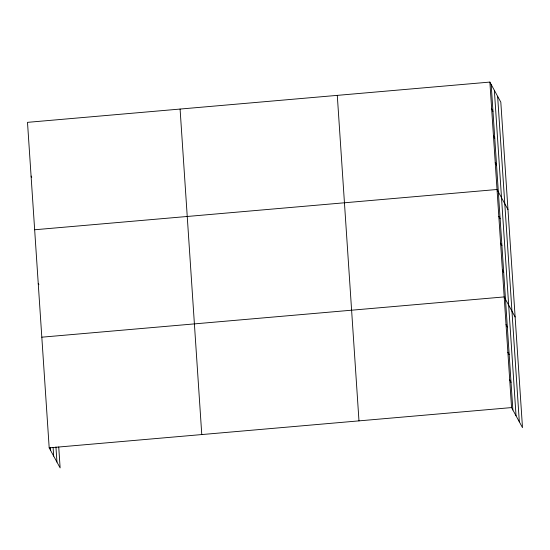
<?xml version="1.0" encoding="UTF-8"?>
<svg xmlns="http://www.w3.org/2000/svg" width="550" height="550" viewBox="0 0 550 550"><rect width="100%" height="100%" fill="white"/><g stroke="black" fill="none" stroke-linecap="round" stroke-linejoin="round"><path stroke-width="0.82" d="M489.871 82.081L511.562 407.584L522.5 427.652L500.809 102.149L489.871 82.081L27.5 122.348L49.191 447.851L60.129 467.919L58.733 446.957M34.657 229.762L497.028 189.496L507.966 209.564M41.814 337.184L504.185 296.918L515.123 316.979M49.191 447.851L511.562 407.584M491.659 108.934L492.965 111.327M493.446 135.788L494.752 138.181M495.241 162.642L496.54 165.034M498.816 216.356L500.122 218.749M500.61 243.21L501.909 245.603M502.397 270.064L503.704 272.456M506.027 324.582L507.334 326.975M507.87 352.254L509.176 354.647M509.719 379.919L511.019 382.312M31.082 176.055L31.728 177.251M38.239 283.477L38.892 284.673M497.633 96.312L519.324 421.822M494.354 90.303L516.044 415.814M491.178 84.473L512.868 409.984M337.288 95.37L358.978 420.874M180.084 109.058L201.774 434.569M55.942 446.992L56.953 462.089M53.116 447.693L53.673 456.081M50.325 447.734L50.497 450.244"/></g></svg>
